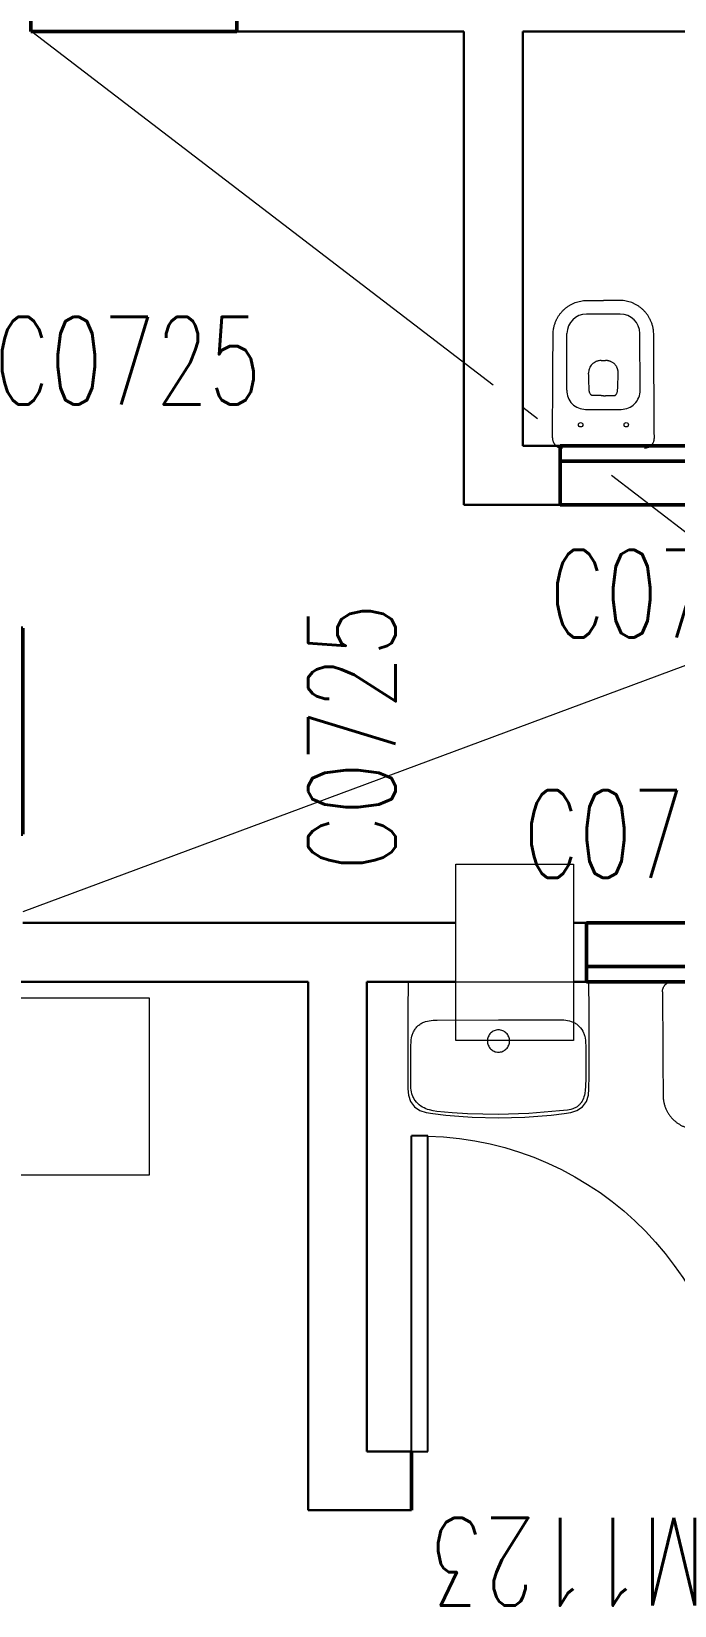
# Model space of a CAD drawing. Header units: inches. Extents: x 675 to 51927, y 19035 to 68555.
# Drawn here: x 11500 to 13688, y 50571 to 55921 of the extents above; entities that cross this region are included whole.
import ezdxf

# ---------------------------------------------------------------- set-up
doc = ezdxf.new("R2010")
doc.units = ezdxf.units.IN
doc.header["$LTSCALE"] = 0.5
doc.header["$MEASUREMENT"] = 0
for name, color, linetype, lineweight in [('00I-FURN', 30, 'Continuous', 9), ('Column', 192, 'Continuous', 13), ('Wall', 113, 'Continuous', 50), ('Window Interior', 170, 'Continuous', 50)]:
    doc.layers.add(name, color=color, linetype=linetype, lineweight=lineweight)
doc.layers.add('DOOR Single', color=242, linetype='Continuous')
doc.layers.add('WINDOW_TEXT', color=7, linetype='Continuous')
doc.styles.add('_TCH_WINDOW', font='SIMPLEX', dxfattribs={"height": 3.5, "bigfont": 'GBCBIG'})

# ---------------------------------------------------------------- blocks, each defined once
blk = doc.blocks.new('$WINLIB2D$00000004')
at = {"color": 0}
for points in [[(-0.5, 0.5), (-0.5, -0.5)], [(-0.5, 0.5), (0.5, 0.5)], [(0.5, -0.5), (0.5, 0.5)], [(-0.5, 0.2406), (0.5, 0.2406)], [(-0.5, -0.5), (0.5, -0.5)]]:
    blk.add_lwpolyline(points, dxfattribs=at)
blk = doc.blocks.new('$DorLib2D$00000001')
for p, q in [((0.45, 0.975), (0.5, 0.975)), ((0.45, 0), (0.45, 0.975)), ((0.5, 0), (0.5, 0.975)), ((0.5, 0), (0.45, 0))]:
    blk.add_line(p, q)
at = {"lineweight": 13}
blk.add_arc((0.475, 0), 0.975, 91.4693, 180, dxfattribs=at)

msp = doc.modelspace()

# ---------------------------------------------------------------- linework, layer by layer
at = {"layer": '00I-FURN'}
for p, q in [((11502.1, 55921.3), (13071.4, 54720.3)), ((13503.4, 54960.8), (13388.4, 54960.8)), ((13320.9, 54701.7), (13321.9, 54894.7)), ((13570.8, 54701.7), (13569.8, 54894.7)), ((13438.6, 54802.8), (13453.1, 54802.8)), ((13171.4, 54643.8), (13221.2, 54605.7)), ((13385.4, 54636.9), (13506.4, 54636.9)), ((13473.4, 54412.7), (15360, 52968.9)), ((15192.6, 54312.7), (11471.4, 52928.5)), ((12782, 52686.4), (12780.7, 52596.7)), ((12782.2, 52687.5), (12782, 52686.4)), ((12782.9, 52688.5), (12782.2, 52687.5)), ((12783.9, 52689.1), (12782.9, 52688.5)), ((12785, 52689.4), (12783.9, 52689.1)), ((13392.9, 52689.4), (12785, 52689.4)), ((13394, 52689.1), (13392.9, 52689.4)), ((13395, 52688.5), (13394, 52689.1)), ((13395.6, 52687.5), (13395, 52688.5)), ((13395.8, 52686.4), (13395.6, 52687.5)), ((13397.1, 52596.7), (13395.8, 52686.4)), ((11901.4, 52635.4), (9501.4, 52635.4)), ((11901.4, 52035.4), (11901.4, 52635.4)), ((12780.7, 52596.7), (12780.1, 52507)), ((13397.7, 52507), (13397.1, 52596.7)), ((12813.6, 52539.7), (12816, 52541.9)), ((12816, 52541.9), (12818.4, 52544)), ((12818.4, 52544), (12821, 52546)), ((12821, 52546), (12823.6, 52547.8)), ((12823.6, 52547.8), (12826.3, 52549.5)), ((12826.3, 52549.5), (12829.1, 52551.1)), ((12829.1, 52551.1), (12832, 52552.5)), ((12832, 52552.5), (12834.9, 52553.8)), ((12834.9, 52553.8), (12837.9, 52554.9)), ((12837.9, 52554.9), (12841, 52555.9)), ((12841, 52555.9), (12847.2, 52557.6)), ((12847.2, 52557.6), (12853.6, 52558.8)), ((12853.6, 52558.8), (12860.2, 52559.7)), ((12860.2, 52559.7), (12866.8, 52560.4)), ((12866.8, 52560.4), (12880.1, 52561.1)), ((12880.1, 52561.1), (13088.9, 52562)), ((13088.9, 52562), (13297.8, 52562.1)), ((13297.8, 52562.1), (13311.1, 52561.3)), ((13311.1, 52561.3), (13317.6, 52560.5)), ((13317.6, 52560.5), (13324.1, 52559.5)), ((13324.1, 52559.5), (13330.5, 52558.1)), ((13330.5, 52558.1), (13336.7, 52556.3)), ((13336.7, 52556.3), (13339.7, 52555.2)), ((13339.7, 52555.2), (13342.7, 52554)), ((13342.7, 52554), (13345.6, 52552.6)), ((13345.6, 52552.6), (13348.4, 52551.1)), ((13348.4, 52551.1), (13351.2, 52549.5)), ((13351.2, 52549.5), (13353.8, 52547.7)), ((13353.8, 52547.7), (13356.4, 52545.8)), ((13356.4, 52545.8), (13359, 52543.7)), ((13359, 52543.7), (13361.4, 52541.6)), ((13361.4, 52541.6), (13363.7, 52539.3)), ((12780.1, 52507), (12780.1, 52462.1)), ((12791.6, 52487), (12792.2, 52493.6)), ((12792.2, 52493.6), (12793.1, 52500)), ((12793.1, 52500), (12794.4, 52506.3)), ((12794.4, 52506.3), (12795.3, 52509.4)), ((12795.3, 52509.4), (12796.3, 52512.5)), ((12796.3, 52512.5), (12797.4, 52515.5)), ((12797.4, 52515.5), (12798.7, 52518.5)), ((12798.7, 52518.5), (12800.2, 52521.4)), ((12800.2, 52521.4), (12801.7, 52524.3)), ((12801.7, 52524.3), (12803.4, 52527.1)), ((12803.4, 52527.1), (12805.2, 52529.8)), ((12805.2, 52529.8), (12807.2, 52532.4)), ((12807.2, 52532.4), (12809.2, 52534.9)), ((12809.2, 52534.9), (12811.4, 52537.4)), ((12811.4, 52537.4), (12813.6, 52539.7)), ((13051.4, 52493.3), (13051.2, 52489.6)), ((13051.2, 52489.6), (13051.4, 52485.9)), ((13052, 52497), (13051.4, 52493.3)), ((13052.9, 52500.6), (13052, 52497)), ((13054.1, 52504.1), (13052.9, 52500.6)), ((13055.7, 52507.4), (13054.1, 52504.1)), ((13057.6, 52510.6), (13055.7, 52507.4)), ((13059.8, 52513.6), (13057.6, 52510.6)), ((13062.3, 52516.3), (13059.8, 52513.6)), ((13065, 52518.8), (13062.3, 52516.3)), ((13068, 52521), (13065, 52518.8)), ((13071.2, 52522.9), (13068, 52521)), ((13074.5, 52524.5), (13071.2, 52522.9)), ((13078, 52525.7), (13074.5, 52524.5)), ((13081.6, 52526.6), (13078, 52525.7)), ((13085.3, 52527.2), (13081.6, 52526.6)), ((13089, 52527.4), (13085.3, 52527.2)), ((13092.7, 52527.2), (13089, 52527.4)), ((13096.3, 52526.6), (13092.7, 52527.2)), ((13099.9, 52525.7), (13096.3, 52526.6)), ((13103.4, 52524.5), (13099.9, 52525.7)), ((13106.8, 52522.9), (13103.4, 52524.5)), ((13109.9, 52521), (13106.8, 52522.9)), ((13112.9, 52518.8), (13109.9, 52521)), ((13115.6, 52516.3), (13112.9, 52518.8)), ((13118.1, 52513.6), (13115.6, 52516.3)), ((13120.3, 52510.6), (13118.1, 52513.6)), ((13122.2, 52507.4), (13120.3, 52510.6)), ((13123.8, 52504.1), (13122.2, 52507.4)), ((13125.1, 52500.6), (13123.8, 52504.1)), ((13126, 52497), (13125.1, 52500.6)), ((13126.5, 52493.3), (13126, 52497)), ((13126.7, 52489.6), (13126.5, 52493.3)), ((13126.5, 52485.9), (13126.7, 52489.6)), ((13363.7, 52539.3), (13365.9, 52536.9)), ((13365.9, 52536.9), (13368.1, 52534.4)), ((13368.1, 52534.4), (13372, 52529.2)), ((13372, 52529.2), (13375.4, 52523.6)), ((13375.4, 52523.6), (13378.4, 52517.8)), ((13378.4, 52517.8), (13379.7, 52514.9)), ((13379.7, 52514.9), (13380.8, 52511.8)), ((13380.8, 52511.8), (13381.8, 52508.8)), ((13381.8, 52508.8), (13382.7, 52505.7)), ((13382.7, 52505.7), (13384, 52499.4)), ((13384, 52499.4), (13385, 52492.9)), ((13385, 52492.9), (13385.5, 52486.3)), ((13397.8, 52462.1), (13397.7, 52507)), ((12780.1, 52462.1), (12780.2, 52417.3)), ((12790.7, 52408.3), (12791.2, 52460.5)), ((12791.2, 52473.8), (12791.6, 52487)), ((12791.2, 52460.5), (12791.2, 52473.8)), ((13051.4, 52485.9), (13052, 52482.3)), ((13052, 52482.3), (13052.9, 52478.7)), ((13052.9, 52478.7), (13054.1, 52475.2)), ((13054.1, 52475.2), (13055.7, 52471.8)), ((13055.7, 52471.8), (13057.6, 52468.7)), ((13057.6, 52468.7), (13059.8, 52465.7)), ((13059.8, 52465.7), (13062.3, 52462.9)), ((13062.3, 52462.9), (13065, 52460.5)), ((13065, 52460.5), (13068, 52458.2)), ((13068, 52458.2), (13071.2, 52456.3)), ((13071.2, 52456.3), (13074.5, 52454.8)), ((13074.5, 52454.8), (13078, 52453.5)), ((13078, 52453.5), (13081.6, 52452.6)), ((13081.6, 52452.6), (13085.3, 52452.1)), ((13085.3, 52452.1), (13089, 52451.9)), ((13089, 52451.9), (13092.7, 52452.1)), ((13092.7, 52452.1), (13096.3, 52452.6)), ((13096.3, 52452.6), (13099.9, 52453.5)), ((13099.9, 52453.5), (13103.4, 52454.8)), ((13103.4, 52454.8), (13106.8, 52456.3)), ((13106.8, 52456.3), (13109.9, 52458.2)), ((13109.9, 52458.2), (13112.9, 52460.5)), ((13112.9, 52460.5), (13115.6, 52462.9)), ((13115.6, 52462.9), (13118.1, 52465.7)), ((13118.1, 52465.7), (13120.3, 52468.7)), ((13120.3, 52468.7), (13122.2, 52471.8)), ((13122.2, 52471.8), (13123.8, 52475.2)), ((13123.8, 52475.2), (13125.1, 52478.7)), ((13125.1, 52478.7), (13126, 52482.3)), ((13126, 52482.3), (13126.5, 52485.9)), ((13385.5, 52486.3), (13386, 52472.4)), ((13386, 52472.4), (13385.9, 52457.6)), ((13385.9, 52457.6), (13385.9, 52393.2)), ((13397.7, 52417.3), (13397.8, 52462.1)), ((12780.2, 52417.3), (12780.5, 52372.5)), ((12790.6, 52356.1), (12790.7, 52408.3)), ((13385.9, 52393.2), (13386.1, 52362.9)), ((13397.4, 52372.5), (13397.7, 52417.3)), ((12780.5, 52372.5), (12781.1, 52327.6)), ((12781.1, 52327.6), (12783.2, 52305.1)), ((12790.8, 52342.8), (12790.6, 52356.1)), ((12791.4, 52329.5), (12790.8, 52342.8)), ((12792.2, 52323), (12791.4, 52329.5)), ((13385.3, 52335.6), (13384.1, 52323)), ((13386.1, 52362.9), (13385.3, 52335.6)), ((13394.7, 52305.1), (13396.8, 52327.6)), ((13396.8, 52327.6), (13397.4, 52372.5)), ((12783.2, 52305.1), (12789.9, 52284)), ((12789.9, 52284), (12803.3, 52266.4)), ((12793.3, 52316.6), (12792.2, 52323)), ((12794.8, 52310.3), (12793.3, 52316.6)), ((12795.7, 52307.2), (12794.8, 52310.3)), ((12796.8, 52304.2), (12795.7, 52307.2)), ((12798, 52301.2), (12796.8, 52304.2)), ((12799.4, 52298.2), (12798, 52301.2)), ((12800.9, 52295.3), (12799.4, 52298.2)), ((12802.5, 52292.5), (12800.9, 52295.3)), ((12806.1, 52287.1), (12802.5, 52292.5)), ((12810.2, 52281.9), (12806.1, 52287.1)), ((12814.6, 52277.1), (12810.2, 52281.9)), ((12819.5, 52272.7), (12814.6, 52277.1)), ((13365.9, 52274.9), (13364.2, 52273)), ((13367.5, 52276.9), (13365.9, 52274.9)), ((13369.1, 52279), (13367.5, 52276.9)), ((13370.5, 52281.1), (13369.1, 52279)), ((13373.2, 52285.6), (13370.5, 52281.1)), ((13375.6, 52290.3), (13373.2, 52285.6)), ((13374.5, 52266.4), (13388, 52284.1)), ((13377.7, 52295.2), (13375.6, 52290.3)), ((13379.4, 52300.4), (13377.7, 52295.2)), ((13381, 52305.8), (13379.4, 52300.4)), ((13382.2, 52311.3), (13381, 52305.8)), ((13384.1, 52323), (13382.2, 52311.3)), ((13388, 52284.1), (13394.7, 52305.1)), ((12803.3, 52266.4), (12821.8, 52253.7)), ((12824.6, 52268.7), (12819.5, 52272.7)), ((12821.8, 52253.7), (12843, 52246.8)), ((12830, 52265.1), (12824.6, 52268.7)), ((12835.7, 52262.1), (12830, 52265.1)), ((12841.6, 52259.4), (12835.7, 52262.1)), ((12847.7, 52257.2), (12841.6, 52259.4)), ((12843, 52246.8), (12865.3, 52243.3)), ((12854, 52255.3), (12847.7, 52257.2)), ((12866.7, 52252.4), (12854, 52255.3)), ((12865.3, 52243.3), (12909.8, 52238.1)), ((12879.7, 52250.3), (12866.7, 52252.4)), ((12931.7, 52245.3), (12879.7, 52250.3)), ((12909.8, 52238.1), (12954.5, 52234.3)), ((12983.8, 52241.9), (12931.7, 52245.3)), ((12954.5, 52234.3), (12999.2, 52231.2)), ((13088.2, 52240.5), (12983.8, 52241.9)), ((12999.2, 52231.2), (13088.9, 52228.7)), ((13192.6, 52243.3), (13088.2, 52240.5)), ((13088.9, 52228.7), (13133.7, 52229.7)), ((13133.7, 52229.7), (13178.6, 52231.2)), ((13178.6, 52231.2), (13223.3, 52234.3)), ((13296.6, 52252.2), (13192.6, 52243.3)), ((13223.3, 52234.3), (13268, 52238.1)), ((13268, 52238.1), (13312.5, 52243.3)), ((13323.2, 52255), (13296.6, 52252.2)), ((13312.5, 52243.3), (13334.8, 52246.8)), ((13329.5, 52256), (13323.2, 52255)), ((13335.6, 52257.3), (13329.5, 52256)), ((13334.8, 52246.8), (13356, 52253.7)), ((13341.4, 52258.9), (13335.6, 52257.3)), ((13344.1, 52259.8), (13341.4, 52258.9)), ((13346.8, 52260.9), (13344.1, 52259.8)), ((13349.3, 52262.1), (13346.8, 52260.9)), ((13351.7, 52263.3), (13349.3, 52262.1)), ((13354.1, 52264.7), (13351.7, 52263.3)), ((13356.3, 52266.2), (13354.1, 52264.7)), ((13356, 52253.7), (13374.5, 52266.4)), ((13358.4, 52267.7), (13356.3, 52266.2)), ((13360.4, 52269.4), (13358.4, 52267.7)), ((13362.3, 52271.1), (13360.4, 52269.4)), ((13364.2, 52273), (13362.3, 52271.1)), ((9501.4, 52035.4), (11901.4, 52035.4))]:
    msp.add_line(p, q, dxfattribs=at)
for centre in [(13368.4, 54584.4), (13523.4, 54584.4)]:
    msp.add_circle(centre, 7.5, dxfattribs=at)
for centre, radius, start, end in [((13388.4, 54894.4), 66.5, 90, 179.705), ((13503.4, 54894.4), 66.5, 0.295, 90), ((13385.4, 54701.4), 64.5, 179.705, 270), ((13506.4, 54701.4), 64.5, 270, 0.295), ((13306.4, 54538.9), 33.6, 220.8143, 269.9974), ((13585.3, 54538.9), 33.6, 270.0041, 319.2085), ((13680.5, 52657.7), 33.6, 90.0026, 139.1857)]:
    msp.add_arc(centre, radius, start, end, dxfattribs=at)
for points, knots in [([(13274.8, 54895.1), (13274.9, 54897.8), (13275.2, 54903.2), (13276.5, 54912), (13278.6, 54921.7), (13282, 54932), (13286.1, 54941.6), (13290.9, 54950.5), (13296.2, 54958.6), (13302.2, 54966.3), (13308.8, 54973.5), (13316, 54980.1), (13323.8, 54986), (13332, 54991.3), (13340.7, 54995.9), (13349.7, 54999.7), (13358.9, 55002.8), (13368.5, 55005), (13378.2, 55006.5), (13384.9, 55006.8), (13388.3, 55006.9)], [0, 0, 0, 0, 0.045687, 0.091373, 0.15284, 0.214444, 0.275914, 0.33116, 0.3866, 0.442041, 0.497288, 0.5529, 0.608712, 0.664523, 0.720132, 0.77556, 0.831189, 0.886816, 0.94224, 1, 1, 1, 1]), ([(13388.3, 55006.9), (13393.6, 55006.9), (13412.8, 55007), (13432, 55007), (13445.9, 55007)], [0, 0, 0, 0, 0.277738, 1, 1, 1, 1]), ([(13503.5, 55006.9), (13498.1, 55006.9), (13478.9, 55007), (13459.7, 55007), (13445.9, 55007)], [0, 0, 0, 0, 0.277738, 1, 1, 1, 1]), ([(13616.9, 54895.1), (13616.8, 54897.8), (13616.5, 54903.2), (13615.2, 54912), (13613.1, 54921.7), (13609.8, 54932), (13605.7, 54941.6), (13600.9, 54950.5), (13595.5, 54958.6), (13589.5, 54966.3), (13582.9, 54973.5), (13575.7, 54980.1), (13567.9, 54986), (13559.7, 54991.3), (13551.1, 54995.9), (13542.1, 54999.7), (13532.8, 55002.8), (13523.3, 55005), (13513.5, 55006.5), (13506.9, 55006.8), (13503.5, 55006.9)], [0, 0, 0, 0, 0.045687, 0.091373, 0.15284, 0.214444, 0.275914, 0.33116, 0.3866, 0.442041, 0.497288, 0.5529, 0.608712, 0.664523, 0.720132, 0.77556, 0.831189, 0.886816, 0.94224, 1, 1, 1, 1]), ([(13272.5, 54539.6), (13272.9, 54598.9), (13273.4, 54658.1), (13273.8, 54732.2), (13273.9, 54747), (13274.1, 54769.2), (13274.1, 54776.6), (13274.2, 54791.4), (13274.2, 54798.9), (13274.3, 54821.1), (13274.4, 54835.9), (13274.6, 54858.1), (13274.6, 54865.5), (13274.7, 54876.6), (13274.7, 54880.3), (13274.7, 54885.9), (13274.7, 54887.7), (13274.7, 54890.5), (13274.8, 54891.4), (13274.8, 54893.3), (13274.8, 54894.2), (13274.8, 54895.1)], [0, 0, 0, 0, 0.5, 0.5, 0.625, 0.625, 0.6875, 0.6875, 0.75, 0.75, 0.875, 0.875, 0.9375, 0.9375, 0.96875, 0.96875, 0.984375, 0.984375, 0.992187, 0.992187, 1, 1, 1, 1]), ([(13619.2, 54539.6), (13618.8, 54598.9), (13618.4, 54658.1), (13617.9, 54732.2), (13617.8, 54747), (13617.7, 54769.2), (13617.6, 54776.6), (13617.5, 54791.4), (13617.5, 54798.9), (13617.4, 54821.1), (13617.3, 54835.9), (13617.2, 54858.1), (13617.1, 54865.5), (13617.1, 54876.6), (13617, 54880.3), (13617, 54885.9), (13617, 54887.7), (13617, 54890.5), (13617, 54891.4), (13617, 54893.3), (13616.9, 54894.2), (13616.9, 54895.1)], [0, 0, 0, 0, 0.5, 0.5, 0.625, 0.625, 0.6875, 0.6875, 0.75, 0.75, 0.875, 0.875, 0.9375, 0.9375, 0.96875, 0.96875, 0.984375, 0.984375, 0.992187, 0.992187, 1, 1, 1, 1]), ([(13438.6, 54802.8), (13435.6, 54802.8), (13432.7, 54802.6), (13428.5, 54801.8), (13427, 54801.4), (13424.2, 54800.6), (13422.8, 54800.1), (13418.8, 54798.4), (13416.3, 54797), (13411.5, 54793.8), (13409.3, 54792), (13405.3, 54787.9), (13403.6, 54785.7), (13400.5, 54781), (13399.3, 54778.5), (13397.7, 54774.6), (13397.3, 54773.2), (13396.7, 54771.2), (13396.6, 54770.5), (13396.3, 54769.1), (13396.1, 54768.5), (13395.6, 54765), (13395.4, 54762.2), (13395.5, 54759.3)], [0, 0, 0, 0, 0.125, 0.125, 0.1875, 0.1875, 0.25, 0.25, 0.375, 0.375, 0.5, 0.5, 0.625, 0.625, 0.75, 0.75, 0.8125, 0.8125, 0.84375, 0.84375, 0.875, 0.875, 1, 1, 1, 1]), ([(13496.2, 54759.3), (13496.2, 54759.5), (13496.2, 54759.9), (13496.2, 54760.5), (13496.2, 54761), (13496.2, 54761.6), (13496.2, 54762.2), (13496.2, 54762.8), (13496.2, 54763.3), (13496.1, 54763.9), (13496.1, 54764.4), (13496.1, 54765), (13496, 54765.6), (13495.9, 54766.1), (13495.9, 54766.7), (13495.8, 54767.3), (13495.7, 54767.8), (13495.6, 54768.4), (13495.4, 54769.2), (13495.2, 54770.4), (13494.8, 54772.1), (13494.2, 54773.9), (13493.5, 54775.9), (13492.4, 54778.4), (13491, 54781.2), (13489.1, 54784.3), (13486.9, 54787.2), (13484.6, 54789.9), (13481.9, 54792.4), (13478.8, 54794.9), (13474.9, 54797.4), (13471.6, 54799), (13469.3, 54799.9), (13468.4, 54800.2), (13467.4, 54800.6), (13466.3, 54800.9), (13465.3, 54801.2), (13464.2, 54801.5), (13463.1, 54801.8), (13461.9, 54802), (13460.7, 54802.2), (13459.5, 54802.4), (13458.3, 54802.6), (13457, 54802.7), (13455.7, 54802.8), (13454.4, 54802.8), (13453.5, 54802.8), (13453.1, 54802.8)], [0, 0, 0, 0, 0.008226, 0.016444, 0.024655, 0.032862, 0.041066, 0.049267, 0.057466, 0.065666, 0.073868, 0.082072, 0.09028, 0.098494, 0.106714, 0.114942, 0.123179, 0.131426, 0.139686, 0.160741, 0.185305, 0.213382, 0.244976, 0.280089, 0.330912, 0.383221, 0.437023, 0.492326, 0.541013, 0.599203, 0.666895, 0.744087, 0.758741, 0.773738, 0.789079, 0.804764, 0.820793, 0.837166, 0.853883, 0.870944, 0.888349, 0.906097, 0.92419, 0.942627, 0.961407, 0.980532, 1, 1, 1, 1]), ([(13397.5, 54703.7), (13397.4, 54706.8), (13397.2, 54712.9), (13396.8, 54722.2), (13396.3, 54737.7), (13395.8, 54750.1), (13395.5, 54759.3)], [0, 0, 0, 0, 0.166649, 0.333411, 0.500175, 1, 1, 1, 1]), ([(13494.3, 54703.7), (13494.4, 54706.8), (13494.6, 54712.9), (13494.9, 54722.2), (13495.5, 54737.7), (13495.9, 54750.1), (13496.2, 54759.3)], [0, 0, 0, 0, 0.166649, 0.333411, 0.500175, 1, 1, 1, 1]), ([(13410.5, 54683.8), (13410.3, 54683.8), (13410, 54683.7), (13409.5, 54683.7), (13409.2, 54683.7), (13408.6, 54683.7), (13408.3, 54683.7), (13407.8, 54683.8), (13407.7, 54683.8), (13407.4, 54683.9), (13407.2, 54684), (13406.8, 54684.1), (13406.5, 54684.2), (13406, 54684.5), (13405.9, 54684.5), (13405.6, 54684.7), (13405.5, 54684.8), (13405.1, 54685.1), (13404.8, 54685.2), (13404.3, 54685.6), (13404.1, 54685.8), (13403.5, 54686.4), (13403.1, 54686.9), (13402.4, 54687.8), (13402, 54688.2), (13401.2, 54689.6), (13400.7, 54690.5), (13399.8, 54692.4), (13399.4, 54693.3), (13398.8, 54695.3), (13398.5, 54696.3), (13398, 54698.3), (13397.8, 54699.3), (13397.6, 54701.5), (13397.5, 54702.5), (13397.5, 54703.7)], [0, 0, 0, 0, 0.03125, 0.03125, 0.0625, 0.0625, 0.09375, 0.09375, 0.109375, 0.109375, 0.125, 0.125, 0.15625, 0.15625, 0.171875, 0.171875, 0.1875, 0.1875, 0.21875, 0.21875, 0.25, 0.25, 0.3125, 0.3125, 0.375, 0.375, 0.5, 0.5, 0.625, 0.625, 0.75, 0.75, 0.875, 0.875, 1, 1, 1, 1]), ([(13445.9, 54683.3), (13444.4, 54683.3), (13442.9, 54683.3), (13440.6, 54683.3), (13439.9, 54683.3), (13438.4, 54683.4), (13437.7, 54683.4), (13434, 54683.5), (13431, 54683.5), (13426.6, 54683.6), (13425.1, 54683.6), (13422.2, 54683.7), (13420.7, 54683.7), (13416.3, 54683.8), (13413.4, 54683.8), (13410.5, 54683.8)], [0, 0, 0, 0, 0.125, 0.125, 0.1875, 0.1875, 0.25, 0.25, 0.5, 0.5, 0.625, 0.625, 0.75, 0.75, 1, 1, 1, 1]), ([(13445.9, 54683.3), (13447.4, 54683.3), (13448.8, 54683.3), (13451.1, 54683.3), (13451.8, 54683.3), (13453.3, 54683.4), (13454.1, 54683.4), (13457.8, 54683.5), (13460.7, 54683.5), (13465.2, 54683.6), (13466.6, 54683.6), (13469.6, 54683.7), (13471, 54683.7), (13475.4, 54683.8), (13478.3, 54683.8), (13481.2, 54683.8)], [0, 0, 0, 0, 0.125, 0.125, 0.1875, 0.1875, 0.25, 0.25, 0.5, 0.5, 0.625, 0.625, 0.75, 0.75, 1, 1, 1, 1]), ([(13481.2, 54683.8), (13481.4, 54683.8), (13481.7, 54683.7), (13482.2, 54683.7), (13482.5, 54683.7), (13483.1, 54683.7), (13483.4, 54683.7), (13483.9, 54683.8), (13484, 54683.8), (13484.4, 54683.9), (13484.5, 54684), (13485, 54684.1), (13485.3, 54684.2), (13485.7, 54684.5), (13485.9, 54684.5), (13486.1, 54684.7), (13486.3, 54684.8), (13486.7, 54685.1), (13486.9, 54685.2), (13487.4, 54685.6), (13487.6, 54685.8), (13488.3, 54686.4), (13488.7, 54686.9), (13489.4, 54687.8), (13489.7, 54688.2), (13490.6, 54689.6), (13491.1, 54690.5), (13491.9, 54692.4), (13492.3, 54693.3), (13493, 54695.3), (13493.2, 54696.3), (13493.7, 54698.3), (13493.9, 54699.3), (13494.2, 54701.5), (13494.2, 54702.5), (13494.3, 54703.7)], [0, 0, 0, 0, 0.03125, 0.03125, 0.0625, 0.0625, 0.09375, 0.09375, 0.109375, 0.109375, 0.125, 0.125, 0.15625, 0.15625, 0.171875, 0.171875, 0.1875, 0.1875, 0.21875, 0.21875, 0.25, 0.25, 0.3125, 0.3125, 0.375, 0.375, 0.5, 0.5, 0.625, 0.625, 0.75, 0.75, 0.875, 0.875, 1, 1, 1, 1]), ([(13272.5, 54539.6), (13272.5, 54538.9), (13272.5, 54537.2), (13272.8, 54534.4), (13273.4, 54531.2), (13274.4, 54528.1), (13275.6, 54525.1), (13277.1, 54522.2), (13278.8, 54519.6), (13280.1, 54518), (13280.7, 54517.3)], [0, 0, 0, 0, 0.0851159, 0.2134022, 0.3486192, 0.4827037, 0.6175376, 0.7538046, 0.8895639, 1, 1, 1, 1]), ([(13611.1, 54517.3), (13612.1, 54518.6), (13612.7, 54519.4), (13613.5, 54520.6), (13613.8, 54521), (13614.3, 54521.8), (13614.5, 54522.3), (13615.7, 54524.4), (13616.6, 54526.2), (13617.5, 54528.9), (13617.8, 54529.9), (13618.2, 54531.3), (13618.3, 54531.8), (13618.5, 54532.8), (13618.6, 54533.2), (13619, 54535.7), (13619.2, 54537.6), (13619.2, 54539.6)], [0, 0, 0, 0, 0.125, 0.125, 0.1875, 0.1875, 0.25, 0.25, 0.5, 0.5, 0.625, 0.625, 0.6875, 0.6875, 0.75, 0.75, 1, 1, 1, 1]), ([(13646.7, 52657.1), (13646.7, 52657.7), (13646.7, 52659.5), (13647, 52662.3), (13647.6, 52665.4), (13648.5, 52668.6), (13649.8, 52671.6), (13651.3, 52674.5), (13653, 52677.1), (13654.2, 52678.6), (13654.8, 52679.3)], [0, 0, 0, 0, 0.0851159, 0.2134022, 0.3486192, 0.4827037, 0.6175376, 0.7538046, 0.8895639, 1, 1, 1, 1]), ([(13646.7, 52657.1), (13647.1, 52597.8), (13647.5, 52538.5), (13648, 52464.5), (13648.1, 52449.7), (13648.2, 52427.4), (13648.3, 52420), (13648.3, 52405.2), (13648.4, 52397.8), (13648.5, 52375.6), (13648.6, 52360.8), (13648.7, 52338.6), (13648.7, 52331.1), (13648.8, 52320), (13648.8, 52316.3), (13648.9, 52310.8), (13648.9, 52308.9), (13648.9, 52306.1), (13648.9, 52305.2), (13648.9, 52303.4), (13648.9, 52302.4), (13649, 52301.5)], [0, 0, 0, 0, 0.5, 0.5, 0.625, 0.625, 0.6875, 0.6875, 0.75, 0.75, 0.875, 0.875, 0.9375, 0.9375, 0.96875, 0.96875, 0.984375, 0.984375, 0.992187, 0.992187, 1, 1, 1, 1]), ([(13649, 52301.5), (13649.1, 52298.8), (13649.4, 52293.5), (13650.6, 52284.6), (13652.8, 52275), (13656.1, 52264.7), (13660.2, 52255.1), (13665, 52246.2), (13670.4, 52238), (13676.3, 52230.4), (13682.9, 52223.2), (13690.2, 52216.6), (13697.9, 52210.6), (13706.2, 52205.3), (13714.8, 52200.7), (13723.8, 52196.9), (13733.1, 52193.9), (13742.6, 52191.6), (13752.4, 52190.1), (13759, 52189.9), (13762.4, 52189.8)], [0, 0, 0, 0, 0.045687, 0.091373, 0.15284, 0.214444, 0.275914, 0.33116, 0.3866, 0.442041, 0.497288, 0.5529, 0.608712, 0.664523, 0.720132, 0.77556, 0.831189, 0.886816, 0.94224, 1, 1, 1, 1])]:
    msp.add_open_spline(points, degree=3, knots=knots, dxfattribs=at)
at = {"layer": 'Column'}
for p, q in [((12943.7, 53091.3), (13343.7, 53091.3)), ((12943.7, 52491.3), (12943.7, 53091.3)), ((13343.7, 53091.3), (13343.7, 52491.3)), ((13343.7, 52491.3), (12943.7, 52491.3))]:
    msp.add_line(p, q, dxfattribs=at)
at = {"layer": 'Wall', "lineweight": 30}
for p, q in [((12971.4, 55921.3), (12198.8, 55921.3)), ((12971.4, 54312.7), (12971.4, 55921.3)), ((13171.4, 54512.7), (13171.4, 55921.3)), ((15360, 55921.3), (13171.4, 55921.3)), ((13298.9, 54512.7), (13171.4, 54512.7)), ((13298.9, 54312.7), (12971.4, 54312.7)), ((12943.7, 52891.3), (11471.4, 52891.3)), ((13387.8, 52891.3), (13343.7, 52891.3)), ((9083.1, 52691.3), (12441.4, 52691.3)), ((12441.4, 52691.3), (12441.4, 50894.6)), ((12641.4, 52691.3), (12943.7, 52691.3)), ((12641.4, 51094.6), (12641.4, 52691.3)), ((13343.7, 52691.3), (13387.8, 52691.3)), ((12793.3, 51094.6), (12641.4, 51094.6)), ((12441.4, 50894.6), (12793.3, 50894.6))]:
    msp.add_line(p, q, dxfattribs=at)
at = {"layer": 'Wall'}
for p, q in [((13298.9, 54312.7), (13298.9, 54512.7)), ((13387.8, 52689.4), (13387.8, 52891.3)), ((12793.3, 51094.6), (12793.3, 50894.6))]:
    msp.add_line(p, q, dxfattribs=at)

# ---------------------------------------------------------------- block references
at = {"layer": 'DOOR Single'}
ref = msp.add_blockref('$DorLib2D$00000001', (13343.3, 51094.6), dxfattribs=dict(at, xscale=-1100, yscale=1100, zscale=1100))
ref.add_attrib('A', 'M1123', (13793.3, 50868.4), dxfattribs={"layer": 'WINDOW_TEXT', "ltscale": 20, "height": 297.5, "rotation": 180, "style": '_TCH_WINDOW', "width": 0.705882})
at = {"layer": 'Window Interior'}
ref = msp.add_blockref('$WINLIB2D$00000004', (11848.8, 56021.3), dxfattribs=dict(at, xscale=-700, yscale=200, zscale=-700))
ref.add_attrib('A', 'C0725', (11373.8, 54653.5), dxfattribs={"layer": 'WINDOW_TEXT', "ltscale": 20, "height": 297.5, "style": '_TCH_WINDOW', "width": 0.705882})
ref = msp.add_blockref('$WINLIB2D$00000004', (13648.9, 54412.7), dxfattribs=dict(at, xscale=-700, yscale=200, zscale=-700))
ref.add_attrib('A', 'C0725', (13173.9, 53044.9), dxfattribs={"layer": 'WINDOW_TEXT', "ltscale": 20, "height": 297.5, "style": '_TCH_WINDOW', "width": 0.705882})
ref = msp.add_blockref('$WINLIB2D$00000004', (13737.8, 52791.3), dxfattribs=dict(at, xscale=700, yscale=200, zscale=-700, rotation=180))
ref.add_attrib('A', 'C0725', (13262.8, 53861.6), dxfattribs={"layer": 'WINDOW_TEXT', "ltscale": 20, "height": 297.5, "style": '_TCH_WINDOW', "width": 0.705882})
ref = msp.add_blockref('$WINLIB2D$00000004', (11371.4, 53543.4), dxfattribs=dict(at, xscale=-700, yscale=200, zscale=-700, rotation=90))
ref.add_attrib('A', 'C0725', (12739.2, 53068.4), dxfattribs={"layer": 'WINDOW_TEXT', "ltscale": 20, "height": 297.5, "rotation": 90, "style": '_TCH_WINDOW', "width": 0.705882})

doc.saveas('drawing.dxf')
